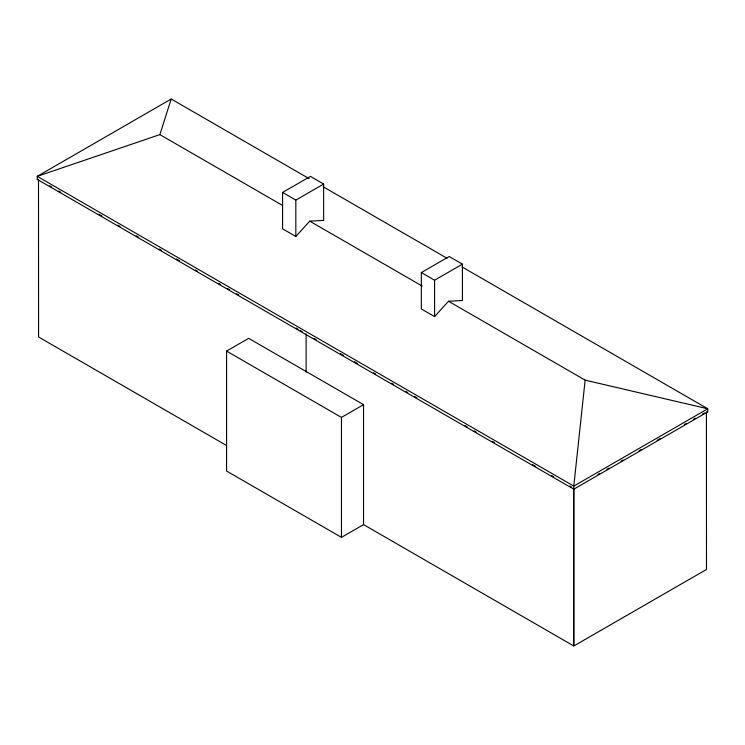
<?xml version="1.0" encoding="UTF-8"?>
<svg xmlns="http://www.w3.org/2000/svg" width="745" height="745" viewBox="0 0 745 745"><rect width="100%" height="100%" fill="white"/><g stroke="black" fill="none" stroke-linecap="round" stroke-linejoin="round"><path stroke-width="1.12" d="M448.509 301.259L462.422 300.533L462.422 264.158L449.17 256.504L421.344 272.568L421.344 308.952L434.596 316.597L448.509 301.259L585.132 380.136L573.799 486.113L573.799 645.99L706.493 569.459L706.428 411.845L707.089 412.227M462.124 266.971L707.75 408.781L707.75 411.845L573.799 489.176L37.25 179.405L37.25 176.342L159.868 134.612L171.201 99.01L309.11 178.632M295.83 236.482L309.743 221.144L323.656 220.418L323.656 184.043L310.404 176.388L282.579 192.452L282.579 228.836L295.83 236.482L295.83 200.107L323.656 184.043M171.201 99.01L37.25 176.342L573.799 486.113L707.75 408.781L585.132 380.136M37.25 179.405L38.507 179.368L38.572 336.982L226.555 445.51M226.573 351.091L248.672 338.332L363.541 404.656L363.541 524.601L341.461 537.368L226.573 471.036L226.573 351.091L341.461 417.424L341.461 537.368M421.344 272.568L434.596 280.222L462.422 264.158M341.461 417.424L363.541 404.656M597.918 474.49L599.921 473.326M606.961 469.266L608.963 468.111M621.023 461.146L623.034 459.991M639.108 450.706L641.119 449.552M657.192 440.267L660.21 438.526M684.32 424.603L686.331 423.439M693.362 419.379L695.374 418.224M702.405 414.164L704.416 413M323.209 186.772L447.028 258.254M282.579 192.452L295.83 200.107M159.868 134.612L282.429 205.369M309.743 221.144L422.201 286.071M49.636 185.794L51.647 186.948M58.687 191.018L60.699 192.173M98.927 214.243L101.944 215.985M118.036 225.279L120.047 226.443M136.139 235.727L138.151 236.891M159.272 249.091L161.283 250.246M176.369 258.962L179.387 260.703M195.479 269.988L197.49 271.152M218.62 283.351L220.632 284.506M227.672 288.576L229.683 289.74M236.724 293.8L238.735 294.964M296.063 328.061L298.075 329.225M300.086 330.389L302.097 331.544M314.176 338.519L316.187 339.673M340.325 353.614L343.352 355.365M354.415 361.753L357.432 363.495M373.534 372.789L375.545 373.943M391.637 383.237L393.649 384.401M405.727 391.376L407.738 392.531M414.779 396.601L416.79 397.765M465.085 425.646L467.096 426.801M474.137 430.871L476.148 432.035M492.249 441.329L494.261 442.483M532.489 464.563L535.506 466.305M551.607 475.599L553.619 476.753M569.711 486.047L571.722 487.211M574.46 488.795L573.734 488.375L573.734 645.952L363.56 524.61M434.596 280.222L434.596 316.597M306.121 333.872L306.121 372.109"/></g></svg>
